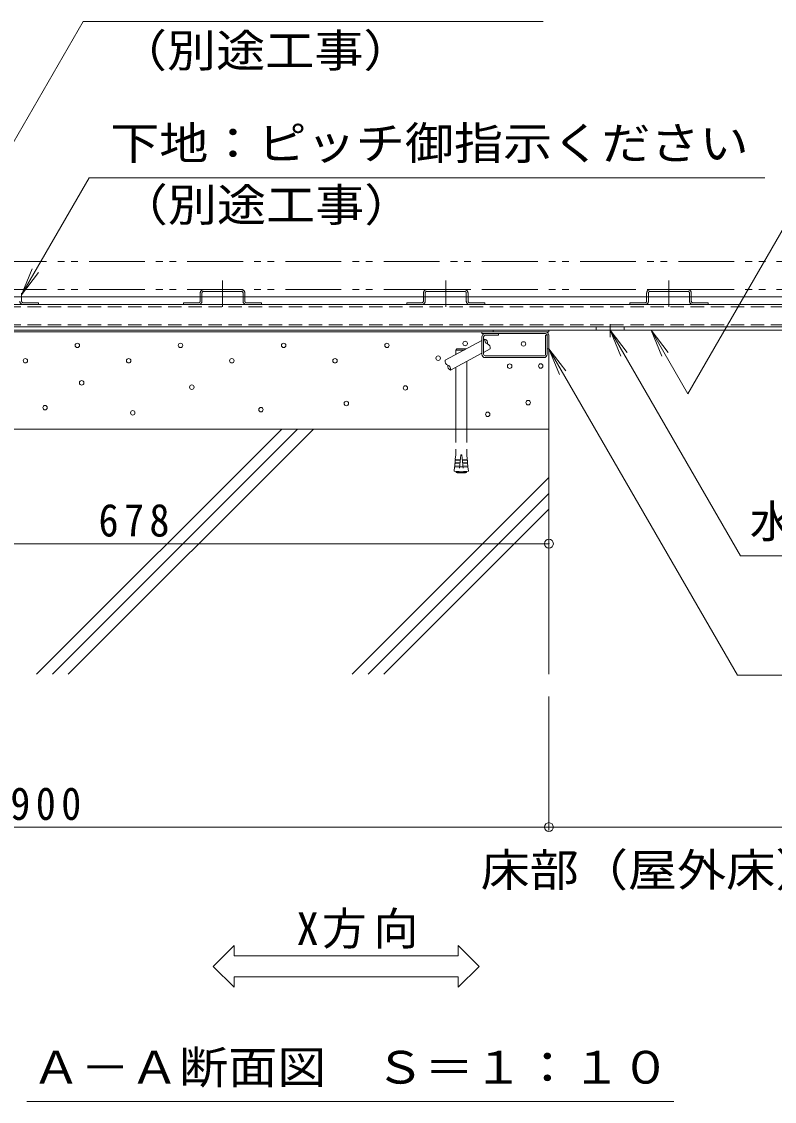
# Model space of a CAD drawing. Units: millimetres on the paper, with parts at other scales. Extents: x -259 to 271, y -195 to 192.
# Drawn here: x -124 to -56.5, y -171 to -74.2 of the extents above; entities that cross this region are included whole.
import ezdxf
from ezdxf.enums import TextEntityAlignment as Align

# ---------------------------------------------------------------- set-up
doc = ezdxf.new("R2010")
doc.units = ezdxf.units.MM
doc.header["$PDMODE"] = 32
doc.header["$PDSIZE"] = 0.8
for name, pattern in [('CHAIN1', [8, 5, -1, 1, -1]), ('DASHED1', [1.8, 1.2, -0.6]), ('DOUBLE_CHAIN1', [8.8, 5, -1, 0.6, -0.6, 0.6, -1])]:
    doc.linetypes.add(name, pattern=pattern)
for name, color, linetype, lineweight in [('1-0_1-0ﾚｲﾔ', 6, 'Continuous', 5), ('1-1_1-1ﾚｲﾔ', 7, 'Continuous', 9), ('1-2_1-2ﾚｲﾔ', 4, 'Continuous', 9), ('1-4_1-4ﾚｲﾔ', 7, 'Continuous', 9), ('1-5_1-5ﾚｲﾔ', 7, 'Continuous', 9), ('1-6_1-6ﾚｲﾔ', 7, 'DASHED1', 9), ('1-7_1-2', 5, 'Continuous', 5), ('1-8_1-8', 1, 'DOUBLE_CHAIN1', 5), ('1-9_12-001', 6, 'DOUBLE_CHAIN1', 5)]:
    doc.layers.add(name, color=color, linetype=linetype, lineweight=lineweight)
doc.styles.add('ＭＳ ゴシック', font='')
doc.styles.get('ＭＳ ゴシック').set_extended_font_data('MS Gothic')

msp = doc.modelspace()

# ---------------------------------------------------------------- linework, layer by layer
at = {"layer": '1-0_1-0ﾚｲﾔ'}
for p, q in [((-82.723, -102.04), (-139.023, -102.04)), ((-76.723, -132.708), (-76.723, -103.54)), ((-122.622, -132.708), (-100.653, -110.74)), ((-121.207, -132.708), (-99.239, -110.74)), ((-119.793, -132.708), (-97.825, -110.74)), ((-76.723, -115.094), (-94.337, -132.708)), ((-76.723, -116.508), (-92.923, -132.708)), ((-91.509, -132.708), (-76.723, -117.922))]:
    msp.add_line(p, q, dxfattribs=at)
msp.add_lwpolyline([(-76.723, -110.74), (-166.723, -110.74), (-166.723, -98.74)], dxfattribs=at)
for centre in [(-118.97, -103.244), (-109.725, -103.244), (-100.479, -103.244), (-91.234, -103.244), (-84.228, -103.072), (-78.999, -103.111), (-123.622, -104.622), (-114.376, -104.622), (-105.131, -104.622), (-95.885, -104.622), (-86.64, -104.392), (-80.232, -105.109), (-77.451, -105.088), (-118.581, -106.598), (-108.714, -106.985), (-89.576, -107.055), (-94.866, -108.446), (-78.581, -108.377), (-121.86, -108.825), (-114.004, -109.289), (-102.521, -109.003), (-82.2, -109.421)]:
    msp.add_circle(centre, 0.2, dxfattribs=at)
at = {"layer": '1-1_1-1ﾚｲﾔ', "color": 2}
for p, q in [((-77.023, -102.04), (-82.723, -102.04)), ((-82.723, -102.04), (-82.723, -102.19)), ((-82.723, -102.19), (-77.023, -102.19)), ((-76.873, -103.54), (-76.873, -102.34)), ((-76.723, -102.34), (-76.723, -103.54)), ((-76.873, -103.54), (-76.723, -103.54))]:
    msp.add_line(p, q, dxfattribs=at)
at = {"layer": '1-1_1-1ﾚｲﾔ'}
for p, q in [((-82.723, -102.49), (-82.723, -104.04)), ((-82.573, -102.49), (-82.573, -104.04)), ((-82.423, -102.34), (-81.223, -102.34)), ((-81.223, -102.19), (-81.223, -102.34)), ((-76.873, -102.34), (-76.873, -104.04)), ((-82.423, -104.19), (-77.173, -104.19)), ((-82.423, -104.34), (-77.173, -104.34))]:
    msp.add_line(p, q, dxfattribs=at)
msp.add_lwpolyline([(-76.873, -102.34), (-77.023, -102.34), (-77.023, -104.04)], dxfattribs=at)
for centre, radius, start, end in [((-82.423, -102.49), 0.3, 90, 180), ((-82.423, -102.49), 0.15, 90, 180), ((-82.423, -104.04), 0.3, 180, 270), ((-82.423, -104.04), 0.15, 180, 270), ((-77.173, -104.04), 0.3, 270, 0.00002), ((-77.173, -104.04), 0.15, 270, 0.00002)]:
    msp.add_arc(centre, radius, start, end, dxfattribs=at)
at = {"layer": '1-1_1-1ﾚｲﾔ', "color": 2}
for radius in [0.3, 0.15]:
    msp.add_arc((-77.023, -102.34), radius, 0, 90.00002, dxfattribs=at)
at = {"layer": '1-2_1-2ﾚｲﾔ', "color": 3}
for p, q in [((-143.923, -98.89), (-7.223, -98.89)), ((-143.923, -101.59), (-11.025, -101.59)), ((-72.473, -101.89), (-72.473, -101.59)), ((-69.973, -101.89), (-69.973, -101.59)), ((-143.923, -101.89), (-7.823, -101.89))]:
    msp.add_line(p, q, dxfattribs=at)
at = {"layer": '1-2_1-2ﾚｲﾔ', "color": 3, "linetype": 'CHAIN1'}
msp.add_line((-71.223, -102.497), (-71.223, -101.35), dxfattribs=at)
at = {"layer": '1-4_1-4ﾚｲﾔ'}
for p, q in [((-76.723, -146.717), (-76.723, -134.708)), ((-76.723, -146.417), (-166.723, -146.417)), ((-11.723, -146.417), (-76.723, -146.417))]:
    msp.add_line(p, q, dxfattribs=at)
msp.add_lwpolyline([(-76.723, -121.017), (-144.523, -121.017), (-149.523, -121.017)], dxfattribs=at)
for p in [(-76.723, -121.017), (-76.723, -146.417)]:
    msp.add_point(p, dxfattribs=at)
at = {"layer": '1-5_1-5ﾚｲﾔ'}
for p, q in [((-130.873, -95.74), (-118.452, -74.225)), ((-77.237, -74.225), (-118.452, -74.225)), ((-64.275, -107.575), (-46.542, -76.86)), ((-123.963, -98.703), (-117.916, -88.228)), ((-57.37, -88.228), (-117.916, -88.228)), ((-123.963, -98.703), (-123.006, -96.394)), ((-123.963, -98.703), (-122.441, -96.72)), ((-71.223, -101.89), (-70.266, -104.199)), ((-71.223, -101.89), (-69.701, -103.873)), ((-71.223, -101.89), (-59.558, -122.095)), ((-67.558, -101.89), (-64.275, -107.575)), ((-67.558, -101.89), (-66.036, -103.873)), ((-67.558, -101.89), (-66.601, -104.199)), ((-76.723, -103.54), (-75.766, -105.849)), ((-76.723, -103.54), (-75.201, -105.523)), ((-76.723, -103.54), (-59.828, -132.802)), ((-28.889, -122.095), (-59.558, -122.095)), ((-22.419, -132.802), (-59.828, -132.802)), ((-106.802, -158.896), (-104.927, -157.021)), ((-104.927, -157.959), (-104.927, -157.021)), ((-84.846, -157.959), (-84.846, -157.021)), ((-82.971, -158.896), (-84.846, -157.021)), ((-104.927, -157.959), (-84.846, -157.959)), ((-106.802, -158.896), (-104.927, -160.771)), ((-82.971, -158.896), (-84.846, -160.771)), ((-104.927, -159.834), (-84.846, -159.834)), ((-104.927, -160.771), (-104.927, -159.834)), ((-84.846, -160.771), (-84.846, -159.834)), ((-123.506, -170.999), (-65.534, -170.999))]:
    msp.add_line(p, q, dxfattribs=at)
at = {"layer": '1-6_1-6ﾚｲﾔ', "color": 6, "linetype": 'Continuous', "lineweight": 5}
for p, q in [((-81.716, -101.89), (-81.716, -102.04)), ((-76.716, -101.89), (-81.716, -101.89)), ((-81.716, -102.04), (-76.716, -102.04)), ((-76.716, -101.89), (-76.716, -102.04))]:
    msp.add_line(p, q, dxfattribs=at)
at = {"layer": '1-6_1-6ﾚｲﾔ', "linetype": 'Continuous'}
for p, q in [((-86.006, -104.573), (-82.723, -102.813)), ((-82.573, -102.733), (-82.459, -102.672)), ((-85.534, -105.454), (-82.723, -103.948)), ((-85.069, -103.661), (-84.969, -103.561)), ((-85.069, -103.661), (-85.069, -104.071)), ((-84.306, -103.661), (-85.069, -103.661)), ((-84.169, -103.561), (-84.969, -103.561)), ((-84.152, -103.579), (-84.169, -103.561)), ((-82.573, -103.867), (-81.987, -103.553)), ((-85.069, -105.205), (-85.069, -110.74)), ((-84.069, -104.669), (-84.069, -110.74))]:
    msp.add_line(p, q, dxfattribs=at)
at = {"layer": '1-6_1-6ﾚｲﾔ'}
for p, q in [((-85.069, -110.74), (-85.069, -113.042)), ((-84.069, -110.74), (-84.069, -113.042)), ((-84.619, -113.061), (-84.751, -114.556)), ((-84.619, -113.061), (-84.519, -113.061)), ((-84.519, -113.061), (-84.387, -114.556)), ((-85.138, -113.819), (-85.158, -114.043)), ((-85.144, -114.119), (-85.158, -114.043)), ((-85.158, -114.043), (-84.71, -114.083)), ((-85.138, -113.819), (-84.69, -113.858)), ((-85.112, -113.52), (-85.131, -113.744)), ((-85.118, -113.82), (-85.131, -113.744)), ((-85.131, -113.744), (-84.683, -113.784)), ((-85.112, -113.52), (-84.663, -113.559)), ((-85.092, -113.522), (-85.105, -113.446)), ((-84.425, -114.126), (-84.713, -114.126)), ((-84.027, -113.52), (-84.475, -113.559)), ((-84.007, -113.744), (-84.456, -113.784)), ((-84.001, -113.819), (-84.449, -113.858)), ((-83.981, -114.043), (-84.429, -114.083)), ((-84.047, -113.522), (-84.034, -113.446)), ((-84.027, -113.52), (-84.007, -113.744)), ((-84.021, -113.82), (-84.007, -113.744)), ((-84.001, -113.819), (-83.981, -114.043)), ((-83.994, -114.119), (-83.981, -114.043)), ((-85.044, -114.576), (-85.044, -114.616)), ((-85.044, -114.576), (-84.094, -114.576)), ((-85.044, -114.616), (-84.094, -114.616)), ((-84.964, -114.537), (-84.964, -114.576)), ((-84.822, -114.676), (-84.316, -114.676)), ((-84.174, -114.537), (-84.174, -114.576)), ((-84.094, -114.576), (-84.094, -114.616))]:
    msp.add_line(p, q, dxfattribs=at)
for points in [[(-85.069, -113.042), (-85.105, -113.446), (-84.657, -113.485)], [(-84.069, -113.042), (-84.034, -113.446), (-84.482, -113.485)], [(-84.716, -114.157), (-85.164, -114.118), (-85.2, -114.516), (-84.751, -114.556)], [(-84.423, -114.157), (-83.974, -114.118), (-83.939, -114.516), (-84.387, -114.556)]]:
    msp.add_lwpolyline(points, dxfattribs=at)
at = {"layer": '1-6_1-6ﾚｲﾔ', "linetype": 'Continuous'}
for centre, start, end in [((-82.095, -102.76), 166.38664, 250.00665), ((-82.588, -103.024), 346.38664, 70.00665), ((-82.351, -103.465), 346.38664, 70.00665), ((-85.642, -104.661), 166.38664, 250.00665), ((-85.405, -105.102), 166.38664, 250.00665), ((-85.898, -105.366), 346.38664, 70.00665)]:
    msp.add_arc(centre, 0.375, start, end, dxfattribs=at)
at = {"layer": '1-6_1-6ﾚｲﾔ'}
for start, end in [(250.16664, 259.59018), (280.40982, 289.83336)]:
    msp.add_arc((-84.569, -113.299), 1.4, start, end, dxfattribs=at)
at = {"layer": '1-7_1-2'}
for p, q in [((-143.223, -99.59), (-11.025, -99.59)), ((-143.223, -101.59), (-8.023, -101.59))]:
    msp.add_line(p, q, dxfattribs=at)
at = {"layer": '1-7_1-2', "linetype": 'DASHED1'}
for p, q in [((-143.223, -99.79), (-8.023, -99.79)), ((-143.223, -101.39), (-8.023, -101.39))]:
    msp.add_line(p, q, dxfattribs=at)
at = {"layer": '1-8_1-8'}
msp.add_line((-7.323, -95.74), (-143.823, -95.74), dxfattribs=at)
msp.add_lwpolyline([(-7.323, -98.24), (-143.823, -98.24), (-143.823, -95.74)], dxfattribs=at)
at = {"layer": '1-9_12-001'}
for p, q in [((-105.963, -97.435), (-105.963, -99.24)), ((-85.963, -97.435), (-85.963, -99.24)), ((-65.963, -97.435), (-65.963, -99.24)), ((-123.963, -98.56), (-123.963, -99.27)), ((-107.963, -98.56), (-107.963, -99.27)), ((-107.803, -99.27), (-107.803, -98.56)), ((-104.283, -98.24), (-107.643, -98.24)), ((-104.283, -98.4), (-107.643, -98.4)), ((-104.123, -98.56), (-104.123, -99.27)), ((-103.963, -98.56), (-103.963, -99.27)), ((-87.963, -98.56), (-87.963, -99.27)), ((-87.803, -99.27), (-87.803, -98.56)), ((-84.283, -98.24), (-87.643, -98.24)), ((-84.283, -98.4), (-87.643, -98.4)), ((-84.123, -98.56), (-84.123, -99.27)), ((-83.963, -98.56), (-83.963, -99.27)), ((-67.963, -98.56), (-67.963, -99.27)), ((-67.803, -99.27), (-67.803, -98.56)), ((-64.283, -98.24), (-67.643, -98.24)), ((-64.283, -98.4), (-67.643, -98.4)), ((-64.123, -98.56), (-64.123, -99.27)), ((-63.963, -98.56), (-63.963, -99.27)), ((-123.803, -99.59), (-122.463, -99.59)), ((-108.123, -99.59), (-109.463, -99.59)), ((-107.963, -99.24), (-107.963, -99.27)), ((-107.803, -99.27), (-107.803, -99.24)), ((-105.963, -99.24), (-105.963, -99.793)), ((-103.803, -99.59), (-102.463, -99.59)), ((-88.123, -99.59), (-89.463, -99.59)), ((-87.963, -99.24), (-87.963, -99.27)), ((-87.803, -99.27), (-87.803, -99.24)), ((-85.963, -99.24), (-85.963, -99.793)), ((-83.803, -99.59), (-82.463, -99.59)), ((-68.123, -99.59), (-69.463, -99.59)), ((-67.963, -99.24), (-67.963, -99.27)), ((-67.803, -99.27), (-67.803, -99.24)), ((-65.963, -99.24), (-65.963, -99.793)), ((-63.803, -99.59), (-62.463, -99.59))]:
    msp.add_line(p, q, dxfattribs=at)
for points in [[(-123.803, -99.43), (-122.463, -99.43), (-122.463, -99.59)], [(-108.123, -99.43), (-109.463, -99.43), (-109.463, -99.59)], [(-103.803, -99.43), (-102.463, -99.43), (-102.463, -99.59)], [(-88.123, -99.43), (-89.463, -99.43), (-89.463, -99.59)], [(-83.803, -99.43), (-82.463, -99.43), (-82.463, -99.59)], [(-68.123, -99.43), (-69.463, -99.43), (-69.463, -99.59)], [(-63.803, -99.43), (-62.463, -99.43), (-62.463, -99.59)]]:
    msp.add_lwpolyline(points, dxfattribs=at)
for centre, radius, start, end in [((-107.643, -98.56), 0.32, 90, 180), ((-107.643, -98.56), 0.16, 90, 180), ((-104.283, -98.56), 0.32, 0, 90), ((-104.283, -98.56), 0.16, 0, 90), ((-87.643, -98.56), 0.32, 90, 180), ((-87.643, -98.56), 0.16, 90, 180), ((-84.283, -98.56), 0.32, 0, 90), ((-84.283, -98.56), 0.16, 0, 90), ((-67.643, -98.56), 0.32, 90, 180), ((-67.643, -98.56), 0.16, 90, 180), ((-64.283, -98.56), 0.32, 0, 90), ((-64.283, -98.56), 0.16, 0, 90), ((-123.803, -99.27), 0.32, 180, 270), ((-123.803, -99.27), 0.16, 180, 270), ((-108.123, -99.27), 0.16, 270, 0), ((-108.123, -99.27), 0.32, 270, 0), ((-103.803, -99.27), 0.32, 180, 270), ((-103.803, -99.27), 0.16, 180, 270), ((-88.123, -99.27), 0.16, 270, 0), ((-88.123, -99.27), 0.32, 270, 0), ((-83.803, -99.27), 0.32, 180, 270), ((-83.803, -99.27), 0.16, 180, 270), ((-68.123, -99.27), 0.16, 270, 0), ((-68.123, -99.27), 0.32, 270, 0), ((-63.803, -99.27), 0.32, 180, 270), ((-63.803, -99.27), 0.16, 180, 270)]:
    msp.add_arc(centre, radius, start, end, dxfattribs=at)

# ---------------------------------------------------------------- texts
at = {"layer": '1-4_1-4ﾚｲﾔ', "color": 2, "char_height": 2.933, "attachment_point": 7, "style": 'ＭＳ ゴシック'}
for s, insert in [('\\T1.27;\\W0.9;678', (-117.072, -120.417)), ('\\T1.27;\\W0.9;900', (-124.973, -145.817))]:
    msp.add_mtext(s, dxfattribs=dict(at, insert=insert))
at = {"layer": '1-5_1-5ﾚｲﾔ', "color": 2, "style": 'ＭＳ ゴシック', "width": 1.1}
for s, p in [('（別途工事）', (-115.339, -79.168)), ('下地：ピッチ御指示ください', (-116.031, -87.467)), ('（別途工事）', (-115.263, -92.997)), ('床部（屋外床）製品施工クリアランス', (-82.842, -152.599)), ('Ａ－Ａ断面図\u3000Ｓ＝１：１０', (-123.066, -170.284))]:
    msp.add_text(s, height=2.933, dxfattribs=at).set_placement(p, align=Align.BOTTOM_LEFT)
at = {"layer": '1-5_1-5ﾚｲﾔ', "color": 2, "char_height": 2.933, "attachment_point": 7, "style": 'ＭＳ ゴシック'}
for s, insert in [('\\T1.16;水抜き穴\\~φ25', (-58.723, -121.288)), ('\\T1.15;X方向', (-99.333, -157.318))]:
    msp.add_mtext(s, dxfattribs=dict(at, insert=insert))

doc.saveas('drawing.dxf')
